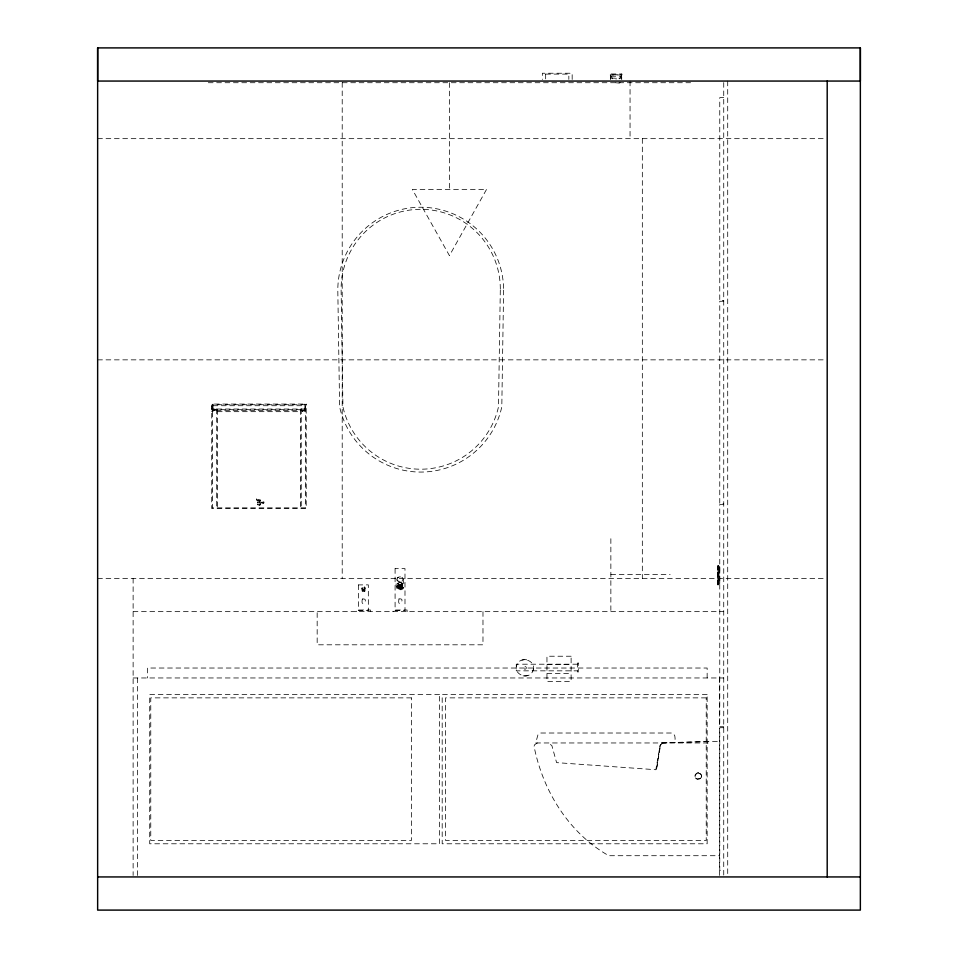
<?xml version="1.0" encoding="UTF-8"?>
<svg xmlns="http://www.w3.org/2000/svg" width="958" height="958" viewBox="0 0 958 958"><rect width="100%" height="100%" fill="white"/><g stroke="black" fill="none" stroke-linecap="round" stroke-linejoin="round"><path stroke-width="0.72" stroke-dasharray="4.79 3.59" d="M717.829 579.901L718.021 584.955L719.757 584.488M717.829 577.482L717.829 572.573M717.829 570.154L718.021 565.088L719.757 565.555M718.021 580.464L718.021 584.955L718.021 565.088L718.021 569.591M718.823 583.985L718.823 566.07L717.793 566.07L717.793 583.985L718.823 583.937L718.823 579.901M718.823 577.482L718.823 572.573M718.823 570.154L718.823 566.07L717.829 566.118M719.757 583.578L719.757 578.572M719.757 577.674L719.757 576.776M719.757 573.279L719.757 572.381M719.757 571.483L719.757 566.477M621.646 79.239L621.012 76.221L611.132 76.221L610.497 79.239M304.237 411.677L304.369 409.03L304.369 410.683M396.887 579.243C397.187 576.56 401.27 576.117 402.767 578.057C403.617 581.722 405.905 590.811 399.51 589.733C394.049 590.99 396.516 575.339 397.63 580.776C399.282 582.296 402.935 581.769 403.198 579.243M701.376 777.058L701.376 775.19M619.455 78.855L621.012 76.221M402.899 585.997L400.959 587.589C401.761 587.505 391.738 589.469 399.067 584.991A3.557 1.7 0 0 1 401.019 584.991C403.282 584.081 403.893 589.96 402.264 587.865M304.907 410.683L213.047 410.683L213.047 404.06L211.718 409.03L306.225 409.03M304.907 409.03L306.225 404.06L211.718 404.06L211.718 508.518L306.225 508.518L306.225 404.06M533.007 670.612C537.019 660.565 520.158 655.033 516.805 665.008C512.781 675.055 529.642 680.587 533.007 670.612A7.832 7.832 0 0 0 533.007 665.008M400.049 588.919C396.229 589.912 395.846 582.165 399.45 582.512M398.408 588.607L397.738 583.506L398.887 582.608M397.486 587.877L399.067 587.014A3.557 1.7 0 0 0 401.019 587.014L401.953 587.529M397.738 587.877L398.384 587.098M398.384 586.751L398.384 587.961L398.384 586.751L399.474 586.847L399.45 588.176L401.893 587.398M398.133 587.529L399.127 587.482M399.127 587.122L398.372 587.182M398.732 587.086C401.234 586.979 399.702 587.326 399.917 587.937M399.378 586.775L400.049 586.44M400.983 587.529L402.324 587.877L401.677 588.607M399.378 582.404L402.037 582.991L401.677 584.236M400.049 582.476L402.599 583.506L400.636 584.5M400.959 587.122L401.713 587.182M402.276 587.446C400.54 583.566 394.732 589.074 400.995 588.272C406.575 583.446 393.726 585.398 399.043 586.943L401.39 586.571L400.779 587.278L399.833 586.799M402.599 583.506L402.599 587.877L401.198 588.775M610.653 76.891L610.486 79.215M695.017 775.333L697.34 772.878L699.065 773.022M701.376 776.914L700.514 778.507M214.891 410.683L214.891 409.03L212.389 411.677L213.574 409.03L213.574 410.683M211.718 406.707L213.047 404.06M211.718 411.677L213.047 409.03M621.191 76.329L621.718 74.975M621.347 76.329L621.874 73.982L610.27 73.982L610.426 74.784L621.898 74.808M610.881 76.448L610.33 79.215M212.365 411.677L214.891 409.03L214.209 411.677L216.867 409.03M620.101 82.424L619.323 83.083L612.054 82.424M700.514 778.363L697.34 779.369L695.017 776.914M401.677 587.146L400.612 587.206L401.39 588.14M400.348 587.673L400.348 587.05M400.779 587.434L400.995 588.272M400.779 587.278L402.276 585.913M401.677 586.907L401.677 587.913L400.612 587.865L401.354 587.984M697.34 773.022L695.34 774.399L695.017 777.058M699.855 778.89L696.538 778.89M537.366 742.965L534.708 744.629L534.049 746.282C542.899 790.961 568.705 832.921 608.785 855.71L719.757 855.71M399.091 586.44L397.187 585.997M398.241 587.074L399.091 586.787M400.049 586.787L401.354 586.727M398.732 587.984L399.474 587.865L398.408 587.913M401.39 587.781L398.696 588.14M662.72 742.965L660.062 745.623L655.847 769.729L556.598 762.628L551.88 745.623L548.479 742.965M401.318 584.5L399.378 584.608M398.767 586.895L400.707 586.775M398.887 586.991L398.732 586.727M400.636 588.883L401.318 588.871M621.898 74.952L610.246 74.952M400.157 587.721L400.264 586.452M400.707 588.99L398.767 588.871M662.253 742.965L719.757 741.312M661.415 742.965L708.142 741.312M545.689 74.101L568.824 74.101L568.848 79.406M610.497 78.173L621.646 78.173M208.293 82.723L690.574 82.723M723.733 97.644L719.757 97.644L719.757 300.596L723.733 300.596M97.644 138.659L825.7 138.659M723.733 301.255L719.757 301.255L719.757 503.537L723.733 503.537M97.644 359.849L825.7 359.849M213.047 405.713L304.907 405.713M212.377 409.689L305.566 409.689M217.358 411.677L300.596 411.677M258.636 500.459L259.271 500.459M259.869 500.471L260.54 500.471M263.079 502.507L263.713 502.507M263.079 502.651L263.713 502.651M723.733 504.531L719.757 504.531L719.757 726.715L723.733 726.715M259.666 504.71L260.229 505.022L259.666 504.195M610.857 574.584L670.121 574.584M97.644 578.381L825.7 578.381M362.22 589.972L364.747 589.972M362.22 590.703L364.747 590.703M364.531 590.954L362.435 590.954L362.387 589.972M133.126 611.647L723.733 611.647M577.626 664.205L516.278 664.205L516.278 670.84L577.626 670.84M546.958 664.601L571.112 664.601M546.958 673.51L571.112 673.51M133.126 677.965L723.733 677.965M723.733 727.709L719.757 727.709L719.757 870.307L723.733 870.307M708.142 742.965L535.702 742.965L537.977 734.678L540.563 733.014L671.75 733.014C676.3 733.996 674.827 739.648 674.983 742.965M400.049 584.536L397.486 583.506M698.202 772.747L701.052 774.543M400.54 586.703L401.845 587.074M401.701 586.751C403.258 589.158 400.061 585.494 401.318 586.895M398.193 587.398L399.45 588.176M398.887 584.404L397.738 583.506M401.39 586.931L402.599 587.877M400.707 586.883L400.707 587.829M398.863 587.709L399.474 587.505L399.091 588.272M611.132 76.221L612.689 78.855M699.855 773.357L700.514 773.884M610.27 75.778L610.941 76.293M401.701 587.098L402.348 587.877L402.348 583.506M695.34 777.848L695.879 778.507M301.075 410.683L301.075 409.03L303.111 411.677L303.051 409.03L303.051 410.683M621.263 76.448L621.814 77.49M621.299 76.508L621.814 79.215M301.075 409.03L302.417 411.677M701.052 774.399L701.519 776.052M259.39 505.261L258.888 504.052L258.253 505.261L257.427 504.052L257.427 505.261C260.169 506.746 261.163 502.77 259.51 505.261M727.709 81.059L727.709 876.941M723.733 82.556L723.733 875.444M719.422 677.965L719.422 875.444M707.148 677.965L707.148 668.025L147.388 668.025L147.388 677.965M642.327 138.659L642.327 578.381M630.053 81.059L630.053 138.659M621.718 73.982L621.718 74.784M616.078 78.173L616.078 79.239M610.857 538.719L610.857 610.438M610.426 74.975L610.426 75.778M572.166 79.478L572.166 73.239L542.348 73.239L542.348 79.478M545.665 74.101L545.665 79.406M482.976 611.647L482.976 644.806L317.17 644.806L317.17 611.647M449.434 82.723L449.434 189.528M407.174 611.647L407.054 609.995L393.139 609.995L392.984 611.647M402.037 585.661L402.037 587.697M401.677 585.446L401.677 586.452M401.198 585.29L401.198 586.284M401.222 586.655L401.198 588.08M400.636 585.182L400.54 588.356M400.049 585.146L400.049 588.392M399.833 587.014L399.833 587.697M399.45 585.182L399.45 586.188M398.887 585.29L398.887 586.284M398.863 586.655L398.887 588.08M398.408 585.446L398.408 586.452M398.193 586.955L398.193 587.757M398.049 585.661L398.049 587.697M370.53 611.647L370.375 609.995L356.484 609.995L356.328 611.647M364.747 588.02L364.747 591.218M364.375 589.972L364.375 590.954M364.112 589.972L363.992 590.954M363.812 589.972L363.884 590.954M363.489 589.972L363.489 590.954M363.154 589.972L362.986 590.954L362.854 589.972M362.591 589.972L362.579 590.954M362.22 588.02L362.22 591.218M342.21 82.544L342.21 578.381M304.907 404.06L304.907 411.677M301.255 409.03L301.255 508.518M300.596 409.689L300.596 507.848M260.612 501.178L259.702 501.178L259.702 499.956L260.588 499.956L259.869 501.034M260.456 503.082C261.378 500.998 262.252 503.932 259.69 503.225L259.69 502.004L259.858 503.082M258.48 499.956L258.636 501.178L258.636 499.956L257.343 500.1L258.313 499.956M257.906 500.1L257.906 501.178L257.75 500.1M217.358 409.689L217.358 507.848M216.688 409.03L216.688 508.518M137.437 677.965L137.437 876.941M133.126 578.381L133.126 875.444M401.857 577.315A2.467 2.311 -90 0 1 402.695 577.973M402.695 580.524A2.467 2.311 -90 0 1 401.857 581.183M398.229 581.183A2.467 2.311 -90 0 1 397.39 580.524M397.39 577.973A2.467 2.311 -90 0 1 398.229 577.315M527.846 675.51A9.029 9.029 0 0 1 521.954 675.51M521.954 660.11A9.029 9.029 0 0 1 527.846 660.11M500.304 290.142L498.483 406.863A79.682 79.682 0 0 1 342.94 406.863L341.12 290.142A79.598 79.598 0 0 1 420.706 209.311A79.598 79.598 0 0 1 500.304 290.142M503.609 290.142L501.8 406.863A83.023 83.023 0 0 1 339.623 406.863L337.803 290.142A82.903 82.903 0 0 1 420.706 207.239A82.903 82.903 0 0 1 503.609 290.142M259.498 502.351C259.343 502.77 257.81 502.136 259.498 502.351M358.448 584.907L358.448 610.653L368.351 610.653L368.327 584.871L358.448 584.907M395.091 568.657L395.091 610.653L404.995 610.653L404.983 568.621L395.091 568.657M257.439 502.231C258.025 504.411 258.421 501.8 257.486 502.148M261.785 502.231C262.36 504.411 262.755 501.8 261.821 502.148M660.17 745.623L656.41 769.825L660.673 744.294L660.17 745.623M362.34 599.025C360.172 609.731 370.111 597.756 362.34 599.025M398.983 598.942C396.816 609.647 406.767 597.672 398.983 598.942M486.472 189.528L449.434 255.606L412.395 189.528L486.472 189.528M305.566 404.719L212.377 404.719L212.377 507.848L305.566 507.848L305.566 404.719M256.696 499.022L256.505 500.1L256.696 499.022M259.438 499.956L259.271 501.178L259.438 499.956M263.079 502.004L262.911 503.225L263.079 502.004M263.869 502.004L263.713 503.225L263.869 502.004M364.878 588.02L362.088 588.02L362.088 591.218L364.878 591.218L364.878 588.02M571.112 656.23L546.958 656.23L546.958 681.485L571.112 681.485L571.112 656.23M578.297 663.056L577.626 663.056L577.626 672.001L578.297 672.001L578.297 663.056M439.542 694.55L149.711 694.55L149.711 843.782L439.542 843.782L439.542 694.55M707.148 694.55L442.189 694.55L442.189 843.782L707.148 843.782L707.148 694.55M411.413 697.867L150.765 697.867L150.765 840.465L411.413 840.465L411.413 697.867M706.226 697.867L445.578 697.867L445.578 840.465L706.226 840.465L706.226 697.867M362.675 589.457A1.617 1.617 0 0 0 365.106 588.056A1.617 1.617 0 0 0 362.675 586.655A1.617 1.617 0 0 0 362.675 589.457M524.325 669.019A1.329 1.329 0 0 0 526.313 667.87A1.329 1.329 0 0 0 524.325 666.72A1.329 1.329 0 0 0 524.325 669.019"/><path stroke-width="1.44" d="M97.644 47.9L97.644 81.059L860.356 81.059L860.356 47.9L97.644 47.9L97.644 910.1L860.356 910.1L860.356 47.9M97.644 876.941L860.356 876.941M827.197 81.059L827.197 876.941"/></g></svg>
